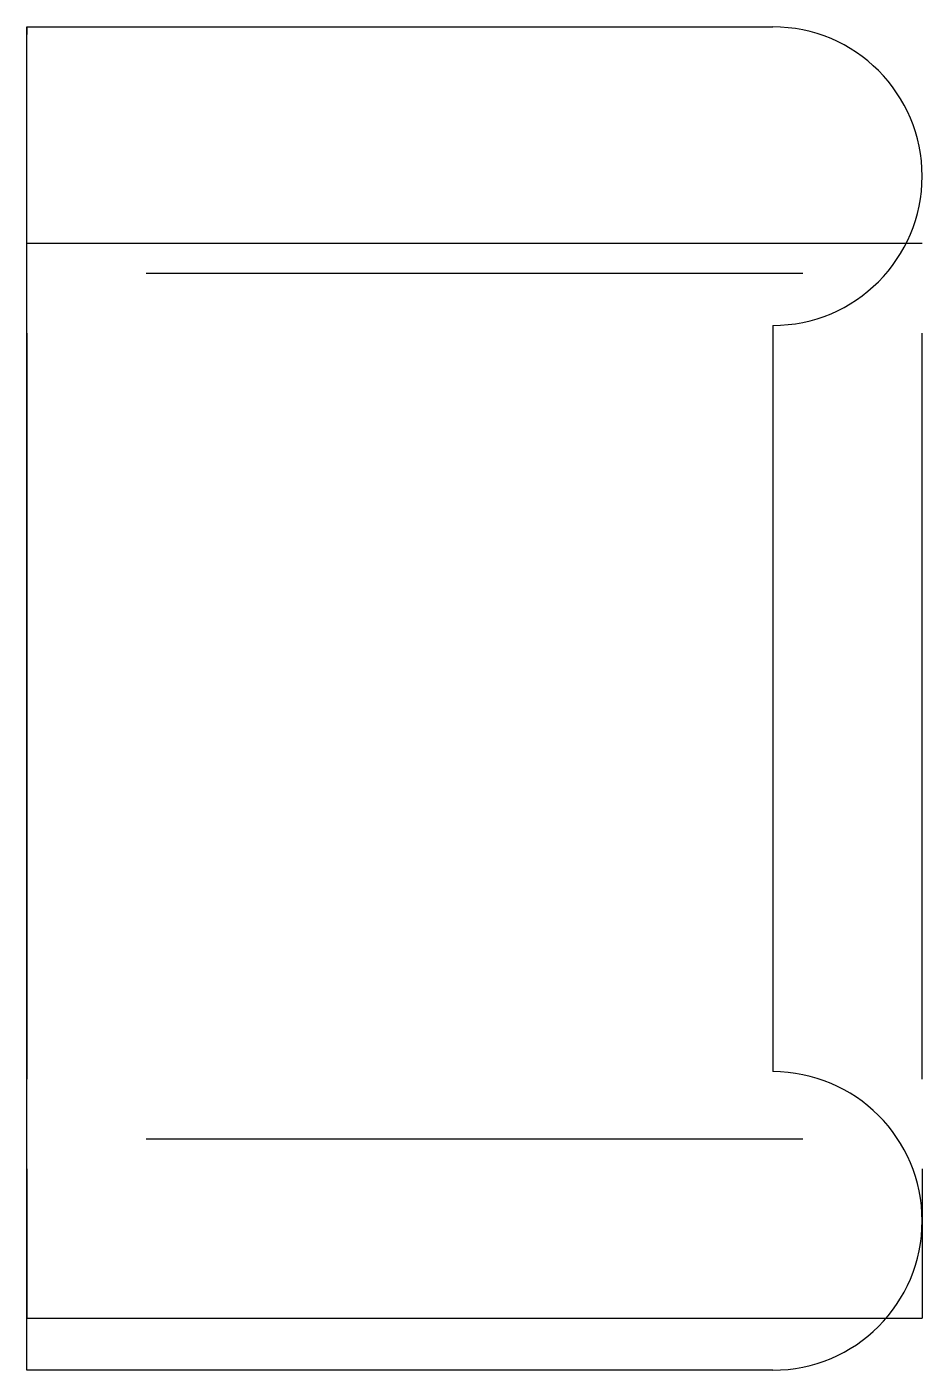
# Model space of a CAD drawing. Header units: inches. Extents: x 109 to 245, y 174 to 784.
# Drawn here: x 108.9 to 228.9, y 174.2 to 354.2 of the extents above; entities outside this region: 1.
import ezdxf

# ---------------------------------------------------------------- set-up
doc = ezdxf.new("R2010")
doc.units = ezdxf.units.IN
doc.header["$MEASUREMENT"] = 0

msp = doc.modelspace()

# ---------------------------------------------------------------- linework, layer by layer
at = {"extrusion": (0, 1, 0)}
msp.add_line((245.01, 784.05, 120), (125.01, 784.05, 120), dxfattribs=at)
for p, q in [((108.87, 354.16), (208.87, 354.16)), ((108.87, 174.16), (108.87, 354.16)), ((108.87, 354.16), (108.87, 353.16)), ((124.87, 321.14, 61), (212.87, 321.14, 61)), ((208.87, 314.16), (208.87, 214.16)), ((228.87, 213.14, 21), (228.87, 313.14, 21)), ((124.87, 205.14, 61), (212.87, 205.14, 61)), ((108.87, 201.14, 61), (108.87, 181.14, 61)), ((228.87, 201.14, 61), (228.87, 181.14, 61)), ((108.87, 181.14, 61), (228.87, 181.14, 61)), ((108.87, 174.16), (108.87, 175.16)), ((208.87, 174.16), (108.87, 174.16))]:
    msp.add_line(p, q)
at = {"extrusion": (1.83697e-16, 1, 0)}
msp.add_line((228.87, 325.14, 61), (108.87, 325.14, 61), dxfattribs=at)
at = {"extrusion": (-1, 1.83697e-16, 0)}
msp.add_line((108.87, 313.14, 21), (108.87, 213.14, 21), dxfattribs=at)
for centre in [(208.87, 334.16), (208.87, 194.16)]:
    msp.add_arc(centre, 20, 270, 90)

doc.saveas('drawing.dxf')
